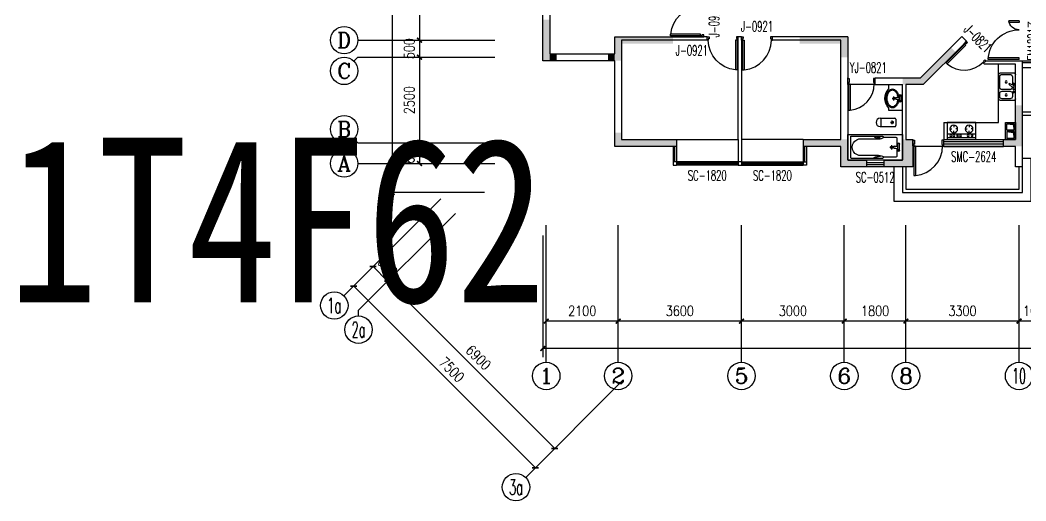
# Model space of a CAD drawing. Header units: millimetres. Extents: x 1419 to 57277, y 397 to 33224.
# Drawn here: x 1419 to 30777, y 579 to 14607 of the extents above; entities that cross this region are included whole.
import ezdxf
from ezdxf.enums import TextEntityAlignment as Align

# ---------------------------------------------------------------- set-up
doc = ezdxf.new("R2010")
doc.units = ezdxf.units.MM
for name, color, linetype in [('AXIS', 3, 'Continuous'), ('AXIS_TEXT', 7, 'Continuous'), ('COLM', 1, 'Continuous'), ('GROUND', 2, 'Continuous'), ('PUB_TEXT', 7, 'Continuous'), ('PUB_WINDW', 7, 'Continuous'), ('STAIR', 2, 'Continuous'), ('WA-GJ', 254, 'Continuous'), ('WALL', 255, 'Continuous'), ('WC', 4, 'Continuous'), ('WINDOW', 2, 'Continuous')]:
    doc.layers.add(name, color=color, linetype=linetype)
doc.styles.add('-宋体', font='SimSun.ttf', dxfattribs={"width": 0.8})
doc.styles.add('_TXT', font='SIMPLEX.shx', dxfattribs={"width": 0.6})
doc.styles.add('COMPLEX', font='COMPLEX')
doc.styles.add('DIM_FONT', font='SIMPLEX', dxfattribs={"width": 0.8})
doc.styles.add('HZ_TXT', font='TXT.shx', dxfattribs={"width": 0.6, "bigfont": 'hztxt.shx'})
doc.styles.add('ROMANS', font='romans.shx', dxfattribs={"width": 0.7})
doc.styles.add('SIMPLEX', font='SIMPLEX.SHX')
doc.dimstyles.new('AXIS', dxfattribs={"dimtxt": 300, "dimasz": 1, "dimexe": 250, "dimexo": 300, "dimgap": 0.09, "dimtad": 1, "dimdec": 0, "dimzin": 0, "dimdsep": 46, "dimtxsty": 'DIM_FONT', "dimblk": '_DIMX', "dimcen": 0.09, "dimse1": 1, "dimse2": 1, "dimclrt": 7, "dimadec": 0, "dimazin": 0, "dimtfac": 1, "dimtdec": 0, "dimtix": 1, "dimtmove": 2, "dimatfit": 3, "dimldrblk": '_DIMX', "dimfxl": 1, "dimtolj": 1, "dimtzin": 0, "dimarcsym": 0})
doc.dimstyles.new('DIMN', dxfattribs={"dimtxt": 300, "dimasz": 1, "dimexe": 250, "dimexo": 300, "dimgap": 0.09, "dimtad": 1, "dimdec": 0, "dimzin": 0, "dimdsep": 46, "dimtxsty": 'DIM_FONT', "dimblk": '_DIMX', "dimcen": 0.09, "dimclrt": 7, "dimadec": 0, "dimazin": 0, "dimtfac": 1, "dimtdec": 0, "dimtix": 1, "dimtmove": 2, "dimatfit": 3, "dimldrblk": '_DIMX', "dimfxl": 1, "dimtolj": 1, "dimtzin": 0, "dimarcsym": 0})

# ---------------------------------------------------------------- blocks, each defined once
blk = doc.blocks.new('_DIMX')
at = {"const_width": 50}
blk.add_lwpolyline([(-70, -70), (70, 70)], dxfattribs=at)
blk = doc.blocks.new('*D73')
at = {"color": 0, "linetype": 'ByBlock', "transparency": 16777216}
for p, q in [((165600, -6400), (165600, -9950)), ((198500, -6400), (198500, -9950)), ((198499, -9700), (165601, -9700))]:
    blk.add_line(p, q, dxfattribs=at)
at = {"layer": 'DEFPOINTS', "color": 0, "linetype": 'ByBlock', "transparency": 16777216}
for p in [(165600, -6100), (198500, -6100), (165600, -9700)]:
    blk.add_point(p, dxfattribs=at)
at = {"color": 0, "linetype": 'ByBlock', "transparency": 16777216, "rotation": 180}
blk.add_blockref('_DIMX', (165600, -9700), dxfattribs=at)
at = {"color": 0, "linetype": 'ByBlock', "transparency": 16777216}
blk.add_blockref('_DIMX', (198500, -9700), dxfattribs=at)
at = {"color": 7, "linetype": 'ByBlock', "transparency": 16777216, "insert": (182050, -9400), "char_height": 300, "attachment_point": 5, "style": 'DIM_FONT'}
blk.add_mtext('\\A1;32900', dxfattribs=at)
blk = doc.blocks.new('*D72')
at = {"color": 0, "linetype": 'ByBlock', "transparency": 16777216}
blk.add_line((162000, -1201), (162000, -3699), dxfattribs=at)
at = {"layer": 'DEFPOINTS', "color": 0, "linetype": 'ByBlock', "transparency": 16777216}
for p in [(164200, -1200), (162000, -3700), (164200, -3700)]:
    blk.add_point(p, dxfattribs=at)
at = {"color": 0, "linetype": 'ByBlock', "transparency": 16777216}
for p, rotation in [((162000, -1200), 90), ((162000, -3700), 270)]:
    blk.add_blockref('_DIMX', p, dxfattribs=dict(at, rotation=rotation))
at = {"color": 7, "linetype": 'ByBlock', "transparency": 16777216, "insert": (161700, -2450), "char_height": 300, "attachment_point": 5, "rotation": 90, "style": 'DIM_FONT'}
blk.add_mtext('\\A1;2500', dxfattribs=at)
blk = doc.blocks.new('*D71')
at = {"color": 0, "linetype": 'ByBlock', "transparency": 16777216}
for p, q in [((163900, 13000), (160950, 13000)), ((161200, 12999), (161200, -5149)), ((163900, -5150), (160950, -5150))]:
    blk.add_line(p, q, dxfattribs=at)
at = {"layer": 'DEFPOINTS', "color": 0, "linetype": 'ByBlock', "transparency": 16777216}
for p in [(164200, 13000), (161200, -5150), (164200, -5150)]:
    blk.add_point(p, dxfattribs=at)
at = {"color": 0, "linetype": 'ByBlock', "transparency": 16777216}
for p, rotation in [((161200, 13000), 90), ((161200, -5150), 270)]:
    blk.add_blockref('_DIMX', p, dxfattribs=dict(at, rotation=rotation))
at = {"color": 7, "linetype": 'ByBlock', "transparency": 16777216, "insert": (160900, 3925), "char_height": 300, "attachment_point": 5, "rotation": 90, "style": 'DIM_FONT'}
blk.add_mtext('\\A1;18150', dxfattribs=at)
blk = doc.blocks.new('_E8CLH')
at = {"color": 0, "linetype": 'ByBlock'}
for p, q in [((0, 500), (840, 500)), ((0, 0), (0, 500)), ((84, 308), (140, 308)), ((196, 420), (196, 364)), ((308, 308), (252, 308)), ((532, 308), (588, 308)), ((644, 420), (644, 364)), ((756, 308), (700, 308)), ((840, 500), (840, 0)), ((840, 168), (0, 168)), ((840, 56), (0, 56)), ((840, 0), (0, 0)), ((196, 196), (196, 252)), ((644, 196), (644, 252))]:
    blk.add_line(p, q, dxfattribs=at)
for centre, radius in [((196, 308), 112), ((644, 308), 112), ((112, 112), 28), ((224, 112), 28), ((448, 112), 28), ((532, 112), 28), ((644, 112), 28), ((728, 112), 28)]:
    blk.add_circle(centre, radius, dxfattribs=at)
at = {"style": 'ROMANS', "width": 0.6, "flags": 9}
for tag in ['YSIZE', 'XSIZE']:
    blk.add_attdef(tag, (0, 0), '', height=400, rotation=0.5, dxfattribs=at)
blk = doc.blocks.new('_A7NGU')
for p, q in [((-0.467, -0.094), (-0.467, -1.06)), ((-0.467, -0.094), (-0.417, -0.094)), ((-0.417, -0.094), (-0.417, -1.06)), ((-0.467, -1.06), (-0.417, -1.06))]:
    blk.add_line(p, q)
for points in [[(-0.467, -0.044), (-0.467, -0.094), (-0.5, -0.094), (-0.5, 0.094), (-0.444, 0.094), (-0.444, -0.044)], [(0.467, -0.094), (0.5, -0.094), (0.5, 0.094), (0.444, 0.094), (0.444, -0.05), (0.467, -0.05)]]:
    blk.add_lwpolyline(points, close=True)
at = {"color": 15}
blk.add_arc((-0.5, -0.094), 0.967, 274.9454, 0, dxfattribs=at)
blk = doc.blocks.new('*D70')
at = {"color": 0, "linetype": 'ByBlock', "transparency": 16777216}
blk.add_line((171399, -8900), (167801, -8900), dxfattribs=at)
at = {"layer": 'DEFPOINTS', "color": 0, "linetype": 'ByBlock', "transparency": 16777216}
for p in [(167800, -6100), (171400, -6100), (167800, -8900)]:
    blk.add_point(p, dxfattribs=at)
at = {"color": 0, "linetype": 'ByBlock', "transparency": 16777216, "rotation": 180}
blk.add_blockref('_DIMX', (167800, -8900), dxfattribs=at)
at = {"color": 0, "linetype": 'ByBlock', "transparency": 16777216}
blk.add_blockref('_DIMX', (171400, -8900), dxfattribs=at)
at = {"color": 7, "linetype": 'ByBlock', "transparency": 16777216, "insert": (169600, -8600), "char_height": 300, "attachment_point": 5, "style": 'DIM_FONT'}
blk.add_mtext('\\A1;3600', dxfattribs=at)
blk = doc.blocks.new('_WBLK')
for p, q in [((-0.5, 0.5), (0.5, 0.5)), ((0.5, 0.167), (-0.5, 0.167)), ((0.5, -0.167), (-0.5, -0.167)), ((-0.5, -0.5), (0.5, -0.5))]:
    blk.add_line(p, q)
at = {"style": 'SIMPLEX', "flags": 9}
blk.add_attdef('A', text='', height=1, dxfattribs=at).set_placement((0, 1.5), align=Align.MIDDLE)
blk = doc.blocks.new('*D69')
at = {"color": 0, "linetype": 'ByBlock', "transparency": 16777216}
for p, q in [((162000, -3699), (162000, -3698)), ((162000, -3700), (162000, -4300)), ((162000, -4301), (162000, -4302))]:
    blk.add_line(p, q, dxfattribs=at)
at = {"layer": 'DEFPOINTS', "color": 0, "linetype": 'ByBlock', "transparency": 16777216}
for p in [(164200, -3700), (162000, -4300), (164200, -4300)]:
    blk.add_point(p, dxfattribs=at)
at = {"color": 0, "linetype": 'ByBlock', "transparency": 16777216}
for p, rotation in [((162000, -3700), 270), ((162000, -4300), 90)]:
    blk.add_blockref('_DIMX', p, dxfattribs=dict(at, rotation=rotation))
at = {"color": 7, "linetype": 'ByBlock', "transparency": 16777216, "insert": (161700, -4000), "char_height": 300, "attachment_point": 5, "rotation": 90, "style": 'DIM_FONT'}
blk.add_mtext('\\A1;600', dxfattribs=at)
blk = doc.blocks.new('*D68')
at = {"color": 0, "linetype": 'ByBlock', "transparency": 16777216}
blk.add_line((167799, -8900), (165701, -8900), dxfattribs=at)
at = {"layer": 'DEFPOINTS', "color": 0, "linetype": 'ByBlock', "transparency": 16777216}
for p in [(165700, -6100), (167800, -6100), (165700, -8900)]:
    blk.add_point(p, dxfattribs=at)
at = {"color": 0, "linetype": 'ByBlock', "transparency": 16777216, "rotation": 180}
blk.add_blockref('_DIMX', (165700, -8900), dxfattribs=at)
at = {"color": 0, "linetype": 'ByBlock', "transparency": 16777216}
blk.add_blockref('_DIMX', (167800, -8900), dxfattribs=at)
at = {"color": 7, "linetype": 'ByBlock', "transparency": 16777216, "insert": (166750, -8600), "char_height": 300, "attachment_point": 5, "style": 'DIM_FONT'}
blk.add_mtext('\\A1;2100', dxfattribs=at)
blk = doc.blocks.new('_AXISO')
blk.add_circle((0, 0), 0.5)
at = {"layer": 'AXIS_TEXT', "style": 'COMPLEX', "width": 1.041667}
blk.add_attdef('A', text='', height=0.56, dxfattribs=at).set_placement((-0.25, -0.28), (0.25, -0.28), align=Align.FIT)
blk = doc.blocks.new('*D67')
at = {"color": 0, "linetype": 'ByBlock', "transparency": 16777216}
blk.add_line((179499, -8900), (176201, -8900), dxfattribs=at)
at = {"layer": 'DEFPOINTS', "color": 0, "linetype": 'ByBlock', "transparency": 16777216}
for p in [(176200, -6100), (179500, -6100), (176200, -8900)]:
    blk.add_point(p, dxfattribs=at)
at = {"color": 0, "linetype": 'ByBlock', "transparency": 16777216, "rotation": 180}
blk.add_blockref('_DIMX', (176200, -8900), dxfattribs=at)
at = {"color": 0, "linetype": 'ByBlock', "transparency": 16777216}
blk.add_blockref('_DIMX', (179500, -8900), dxfattribs=at)
at = {"color": 7, "linetype": 'ByBlock', "transparency": 16777216, "insert": (177850, -8600), "char_height": 300, "attachment_point": 5, "style": 'DIM_FONT'}
blk.add_mtext('\\A1;3300', dxfattribs=at)
blk = doc.blocks.new('*D66')
at = {"color": 0, "linetype": 'ByBlock', "transparency": 16777216}
blk.add_line((176199, -8900), (174401, -8900), dxfattribs=at)
at = {"layer": 'DEFPOINTS', "color": 0, "linetype": 'ByBlock', "transparency": 16777216}
for p in [(174400, -6100), (176200, -6100), (174400, -8900)]:
    blk.add_point(p, dxfattribs=at)
at = {"color": 0, "linetype": 'ByBlock', "transparency": 16777216, "rotation": 180}
blk.add_blockref('_DIMX', (174400, -8900), dxfattribs=at)
at = {"color": 0, "linetype": 'ByBlock', "transparency": 16777216}
blk.add_blockref('_DIMX', (176200, -8900), dxfattribs=at)
at = {"color": 7, "linetype": 'ByBlock', "transparency": 16777216, "insert": (175300, -8600), "char_height": 300, "attachment_point": 5, "style": 'DIM_FONT'}
blk.add_mtext('\\A1;1800', dxfattribs=at)
blk = doc.blocks.new('*D65')
at = {"color": 0, "linetype": 'ByBlock', "transparency": 16777216}
blk.add_line((174399, -8900), (171401, -8900), dxfattribs=at)
at = {"layer": 'DEFPOINTS', "color": 0, "linetype": 'ByBlock', "transparency": 16777216}
for p in [(171400, -6100), (174400, -6100), (171400, -8900)]:
    blk.add_point(p, dxfattribs=at)
at = {"color": 0, "linetype": 'ByBlock', "transparency": 16777216, "rotation": 180}
blk.add_blockref('_DIMX', (171400, -8900), dxfattribs=at)
at = {"color": 0, "linetype": 'ByBlock', "transparency": 16777216}
blk.add_blockref('_DIMX', (174400, -8900), dxfattribs=at)
at = {"color": 7, "linetype": 'ByBlock', "transparency": 16777216, "insert": (172900, -8600), "char_height": 300, "attachment_point": 5, "style": 'DIM_FONT'}
blk.add_mtext('\\A1;3000', dxfattribs=at)
blk = doc.blocks.new('_E24RWQ')
for p, q in [((308, 316), (433, 316)), ((373, 374), (373, 262)), ((441, 144), (309, 144)), ((441, 97), (309, 97)), ((348, 247), (336, 144)), ((353, 246), (341, 144)), ((397, 246), (409, 144)), ((402, 247), (414, 144))]:
    blk.add_line(p, q)
for points in [[(0, 20), (0, 1580, -0.414214), (20, 1600), (730, 1600, -0.414214), (750, 1580), (750, 20, -0.414214), (730, 0), (20, 0, -0.414214)], [(62, 832), (72, 832, -0.162374), (112, 654), (100, 654, 0.062737)], [(688, 832), (678, 832, 0.162374), (638, 654), (650, 654, -0.062737)]]:
    blk.add_lwpolyline(points, format="xyb", close=True)
for points in [[(80, 540, -0.082476), (50, 589), (50, 1492, -0.414214), (70, 1512), (680, 1512, -0.414214), (700, 1492), (700, 589, -0.082476), (670, 540)], [(130, 700), (130, 1207, -1.063902), (620, 1207), (620, 700, 0.151369), (670, 540), (670, 208, -0.414214), (630, 168), (411, 168, -0.434788)], [(339, 168), (120, 168, -0.414214), (80, 208), (80, 540, 0.151369), (130, 700)]]:
    blk.add_lwpolyline(points, format="xyb")
for centre, radius in [((373, 316), 33), ((285, 120), 33.5), ((285, 120), 26.1), ((465, 120), 33.5), ((465, 120), 26.1)]:
    blk.add_circle(centre, radius)
for radius in [27.5, 22]:
    blk.add_arc((375, 246), radius, 0, 180)
at = {"style": 'DIM_FONT', "width": 0.8, "flags": 9}
for tag in ['XSIZE', 'YSIZE']:
    blk.add_attdef(tag, (0, 0), '', height=0.5, dxfattribs=at)
blk = doc.blocks.new('*D63')
at = {"color": 0, "linetype": 'ByBlock', "transparency": 16777216}
blk.add_line((180549, -8900), (179501, -8900), dxfattribs=at)
at = {"layer": 'DEFPOINTS', "color": 0, "linetype": 'ByBlock', "transparency": 16777216}
for p in [(179500, -6100), (180550, -6100), (179500, -8900)]:
    blk.add_point(p, dxfattribs=at)
at = {"color": 0, "linetype": 'ByBlock', "transparency": 16777216, "rotation": 180}
blk.add_blockref('_DIMX', (179500, -8900), dxfattribs=at)
at = {"color": 0, "linetype": 'ByBlock', "transparency": 16777216}
blk.add_blockref('_DIMX', (180550, -8900), dxfattribs=at)
at = {"color": 7, "linetype": 'ByBlock', "transparency": 16777216, "insert": (180025, -8600), "char_height": 300, "attachment_point": 5, "style": 'DIM_FONT'}
blk.add_mtext('\\A1;1050', dxfattribs=at)
blk = doc.blocks.new('_A8JZH')
for p, q in [((-0.467, -0.056), (-0.467, -1.021)), ((-0.467, -0.056), (-0.417, -0.056)), ((-0.417, -0.056), (-0.417, -1.021)), ((-0.467, -1.021), (-0.417, -1.021))]:
    blk.add_line(p, q)
for points in [[(-0.5, -0.056), (-0.5, 0.056), (-0.444, 0.056), (-0.444, -0.006), (-0.467, -0.006), (-0.467, -0.056)], [(0.5, -0.056), (0.5, 0.056), (0.444, 0.056), (0.444, -0.011), (0.467, -0.011), (0.467, -0.056)]]:
    blk.add_lwpolyline(points, close=True)
at = {"color": 15}
blk.add_arc((-0.5, -0.056), 0.967, 274.9454, 0, dxfattribs=at)
blk = doc.blocks.new('*D56')
at = {"color": 0, "linetype": 'ByBlock', "transparency": 16777216}
for p, q in [((162000, -699), (162000, -698)), ((162000, -700), (162000, -1200)), ((162000, -1201), (162000, -1202))]:
    blk.add_line(p, q, dxfattribs=at)
at = {"layer": 'DEFPOINTS', "color": 0, "linetype": 'ByBlock', "transparency": 16777216}
for p in [(164200, -700), (162000, -1200), (164200, -1200)]:
    blk.add_point(p, dxfattribs=at)
at = {"color": 0, "linetype": 'ByBlock', "transparency": 16777216}
for p, rotation in [((162000, -700), 270), ((162000, -1200), 90)]:
    blk.add_blockref('_DIMX', p, dxfattribs=dict(at, rotation=rotation))
at = {"color": 7, "linetype": 'ByBlock', "transparency": 16777216, "insert": (161700, -950), "char_height": 300, "attachment_point": 5, "rotation": 90, "style": 'DIM_FONT'}
blk.add_mtext('\\A1;500', dxfattribs=at)
blk = doc.blocks.new('*D55')
at = {"color": 0, "linetype": 'ByBlock', "transparency": 16777216}
blk.add_line((162000, 3199), (162000, -699), dxfattribs=at)
at = {"layer": 'DEFPOINTS', "color": 0, "linetype": 'ByBlock', "transparency": 16777216}
for p in [(164200, 3200), (162000, -700), (164200, -700)]:
    blk.add_point(p, dxfattribs=at)
at = {"color": 0, "linetype": 'ByBlock', "transparency": 16777216}
for p, rotation in [((162000, 3200), 90), ((162000, -700), 270)]:
    blk.add_blockref('_DIMX', p, dxfattribs=dict(at, rotation=rotation))
at = {"color": 7, "linetype": 'ByBlock', "transparency": 16777216, "insert": (161700, 1250), "char_height": 300, "attachment_point": 5, "rotation": 90, "style": 'DIM_FONT'}
blk.add_mtext('\\A1;3900', dxfattribs=at)
blk = doc.blocks.new('_E3NSN')
at = {"color": 0, "linetype": 'ByBlock'}
for p, q in [((-428, 0), (428, 0)), ((-470, -558), (-470, -42)), ((-428, -196), (-428, -474)), ((-244, -112), (-344, -112)), ((-160, -474), (-160, -196)), ((-104, -196), (-104, -474)), ((79.875636, -236.492256), (-16.386348, -119.56056)), ((10.769144, -66.235428), (-8.769144, -77.515872)), ((50.98952, -80.661084), (104.124364, -222.492256)), ((344, -112), (62.730144, -112)), ((104.124364, -222.492256), (79.875636, -236.492256)), ((428, -474), (428, -196)), ((470, -42), (470, -558)), ((428, -600), (-428, -600)), ((-344, -558), (-244, -558)), ((-20, -558), (344, -558))]:
    blk.add_line(p, q, dxfattribs=at)
for centre, radius in [((-294, -335), 35), ((-188, -70), 28), ((-76, -70), 28), ((92, -70), 28), ((162, -335), 35)]:
    blk.add_circle(centre, radius, dxfattribs=at)
for centre, radius, start, end in [((-428, -42), 42, 90, 180), ((428, -42), 42, 0, 90), ((-344, -196), 84, 90, 180), ((-244, -196), 84, 0, 90), ((-20, -196), 84, 90, 180), ((5.230856, -101.764572), 28, 120, 219.462322), ((24.769144, -90.484128), 28, 20.537678, 120), ((344, -196), 84, 0, 90), ((-428, -558), 42, 180, 270), ((-344, -474), 84, 180, 270), ((-244, -474), 84, 270, 0), ((-20, -474), 84, 180, 270), ((344, -474), 84, 270, 0), ((428, -558), 42, 270, 0)]:
    blk.add_arc(centre, radius, start, end, dxfattribs=at)
at = {"style": 'ROMANS', "width": 0.6, "flags": 9}
for tag in ['YSIZE', 'XSIZE']:
    blk.add_attdef(tag, (0, 0), '', height=400, rotation=0.5, dxfattribs=at)
blk = doc.blocks.new('_E9UKO')
for p, q in [((-60, 197), (60, 197)), ((-60, 155), (60, 155)), ((59, 0), (-54, 0)), ((-25, 62), (-35, 155)), ((-20, 63), (-30, 155)), ((0, -52), (0, 49)), ((20, 63), (30, 155)), ((25, 62), (35, 155))]:
    blk.add_line(p, q)
for points in [[(-34, 147, 0.047489), (-104, 134, 0.082314), (-186, 94, 0.106842), (-247, 28, 0.13438), (-267, -45, 0.13438), (-247, -117, 0.106842), (-186, -183, 0.082314), (-104, -223, 0.07067), (0, -238, 0.07067), (104, -223, 0.082314), (186, -183, 0.106842), (247, -117, 0.13438), (267, -45, 0.13438)], [(-31, 117, 0.047962), (-95, 105, 0.082314), (-169, 70, 0.106842), (-222, 13, 0.13438), (-237, -45, 0.13438), (-222, -102, 0.106842), (-169, -159, 0.082314), (-95, -194, 0.07067), (0, -208, 0.07067), (95, -194, 0.082314), (169, -159, 0.106842), (222, -102, 0.13438), (237, -45, 0.13438)], [(237, -45, 0.13438), (222, 13, 0.106842), (169, 70, 0.082314), (95, 105, 0.047923), (31, 117, 0.048274)], [(267, -45, 0.13438), (247, 28, 0.106842), (186, 94, 0.082314), (104, 134, 0.047453), (34, 147, 0.048274)]]:
    blk.add_lwpolyline(points, format="xyb")
for centre, radius in [((-81, 176), 30.2), ((-81, 176), 23.5), ((0, 0), 29.7), ((81, 176), 30.2), ((81, 176), 23.5)]:
    blk.add_circle(centre, radius)
for radius in [24.8, 19.8]:
    blk.add_arc((0, 63), radius, 180, 0)
at = {"style": 'DIM_FONT', "width": 0.8, "flags": 9}
for tag in ['XSIZE', 'YSIZE']:
    blk.add_attdef(tag, (0, 0), '', height=0.5, dxfattribs=at)
blk = doc.blocks.new('P3050')
at = {"layer": 'WA-GJ'}
for points in [[(0, 0), (0, 300), (500, 300), (500, 0)], [(40, 40), (40, 260), (230, 260), (230, 40)], [(460, 40), (460, 260), (270, 260), (270, 40)]]:
    blk.add_lwpolyline(points, close=True, dxfattribs=at)
at = {"layer": 'WA-GJ', "color": 3}
for points in [[(40, 40), (66, 231), (230, 260)], [(270, 40), (296, 231), (460, 260)]]:
    blk.add_lwpolyline(points, dxfattribs=at)
blk = doc.blocks.new('M_B7')
for p, q in [((-0.5, 0.5), (0.5, 0.5)), ((-0.5, 0.241), (0.5, 0.241)), ((-0.5, -0.5), (0.5, -0.5))]:
    blk.add_line(p, q)
blk = doc.blocks.new('_AXISO2')
blk.add_line((0.354, 0.146), (0.5, 0))
blk.add_circle((0, 0.5), 0.5)
at = {"layer": 'AXIS_TEXT', "style": 'COMPLEX', "width": 1.041667}
blk.add_attdef('A', text='', height=0.56, dxfattribs=at).set_placement((-0.25, 0.22), (0.25, 0.22), align=Align.FIT)
blk = doc.blocks.new('_AXISO1')
blk.add_line((0.354, -0.146), (0.5, 0))
blk.add_circle((0, -0.5), 0.5)
at = {"layer": 'AXIS_TEXT', "style": 'COMPLEX', "width": 1.041667}
blk.add_attdef('A', text='', height=0.56, dxfattribs=at).set_placement((-0.25, -0.78), (0.25, -0.78), align=Align.FIT)
blk = doc.blocks.new('_A0XKE')
for p, q in [((0.467, 1.06), (0.417, 1.06)), ((0.417, 0.094), (0.417, 1.06)), ((0.467, 0.094), (0.467, 1.06)), ((0.467, 0.094), (0.417, 0.094))]:
    blk.add_line(p, q)
for points in [[(-0.467, 0.094), (-0.5, 0.094), (-0.5, -0.094), (-0.444, -0.094), (-0.444, 0.05), (-0.467, 0.05)], [(0.467, 0.044), (0.467, 0.094), (0.5, 0.094), (0.5, -0.094), (0.444, -0.094), (0.444, 0.044)]]:
    blk.add_lwpolyline(points, close=True)
at = {"color": 15}
blk.add_arc((0.5, 0.094), 0.967, 94.9454, 180, dxfattribs=at)
blk = doc.blocks.new('_A2XKB')
for p, q in [((-0.472, 0), (-0.472, -0.749)), ((-0.472, 0), (-0.43, 0)), ((-0.43, 0), (-0.43, -0.749)), ((0.43, 0), (0.43, -0.248)), ((0.472, 0), (0.43, 0)), ((0.472, 0), (0.472, -0.248)), ((0.472, -0.248), (0.43, -0.248)), ((-0.472, -0.749), (-0.43, -0.749))]:
    blk.add_line(p, q)
at = {"color": 15}
for centre, radius, start, end in [((-0.5, 0), 0.75, 272.1644, 0), ((0.5, 0), 0.25, 180, 263.4944)]:
    blk.add_arc(centre, radius, start, end, dxfattribs=at)
blk = doc.blocks.new('*D78')
at = {"color": 0, "linetype": 'ByBlock', "transparency": 16777216}
blk.add_line((165947, -12613), (161069, -7735), dxfattribs=at)
at = {"layer": 'DEFPOINTS', "color": 0, "linetype": 'ByBlock', "transparency": 16777216}
for p in [(163048, -5755), (161068, -7735), (167927, -10634)]:
    blk.add_point(p, dxfattribs=at)
at = {"color": 0, "linetype": 'ByBlock', "transparency": 16777216}
for p, rotation in [((161068, -7735), 135.0000000000004), ((165947, -12614), 315.0000000000003)]:
    blk.add_blockref('_DIMX', p, dxfattribs=dict(at, rotation=rotation))
at = {"color": 7, "linetype": 'ByBlock', "transparency": 16777216, "insert": (163720, -9962), "char_height": 300, "attachment_point": 5, "rotation": 315, "style": 'DIM_FONT'}
blk.add_mtext('\\A1;6900', dxfattribs=at)
blk = doc.blocks.new('*D79')
at = {"color": 0, "linetype": 'ByBlock', "transparency": 16777216}
for p, q in [((160643, -7310), (160643, -7309)), ((161068, -7735), (160644, -7310)), ((161069, -7735), (161070, -7736))]:
    blk.add_line(p, q, dxfattribs=at)
at = {"layer": 'DEFPOINTS', "color": 0, "linetype": 'ByBlock', "transparency": 16777216}
for p in [(162624, -5331), (163048, -5755), (160644, -7310)]:
    blk.add_point(p, dxfattribs=at)
at = {"color": 0, "linetype": 'ByBlock', "transparency": 16777216}
for p, rotation in [((160644, -7310), 315.0000000000003), ((161068, -7735), 135.0000000000004)]:
    blk.add_blockref('_DIMX', p, dxfattribs=dict(at, rotation=rotation))
at = {"color": 7, "linetype": 'ByBlock', "transparency": 16777216, "insert": (161068, -7310), "char_height": 300, "attachment_point": 5, "rotation": 315, "style": 'DIM_FONT'}
blk.add_mtext('\\A1;600', dxfattribs=at)
blk = doc.blocks.new('*D80')
at = {"color": 0, "linetype": 'ByBlock', "transparency": 16777216}
blk.add_line((165381, -13179), (160079, -7877), dxfattribs=at)
at = {"layer": 'DEFPOINTS', "color": 0, "linetype": 'ByBlock', "transparency": 16777216}
for p in [(162624, -5331), (160078, -7876), (167927, -10634)]:
    blk.add_point(p, dxfattribs=at)
at = {"color": 0, "linetype": 'ByBlock', "transparency": 16777216}
for p, rotation in [((160078, -7876), 135.0000000000007), ((165382, -13179), 315.0000000000007)]:
    blk.add_blockref('_DIMX', p, dxfattribs=dict(at, rotation=rotation))
at = {"color": 7, "linetype": 'ByBlock', "transparency": 16777216, "insert": (162942, -10316), "char_height": 300, "attachment_point": 5, "rotation": 315, "style": 'DIM_FONT'}
blk.add_mtext('\\A1;7500', dxfattribs=at)
blk = doc.blocks.new('_E3KWO')
for p, q in [((-95, 0), (95, 0)), ((-125, -450), (-125, -30)), ((50, -100), (-50, -100)), ((0, -150), (0, -50)), ((125, -450), (125, -30)), ((-125, -430), (125, -430))]:
    blk.add_line(p, q)
blk.add_circle((0, -100), 30)
for centre, radius, start, end in [((-95, -30), 30, 90, 180), ((95, -30), 30, 0, 90), ((0, -450), 125, 180, 0)]:
    blk.add_arc(centre, radius, start, end)
blk = doc.blocks.new('1T4F62')
at = {"layer": 'AXIS'}
for p, q in [((-5500, -14400), (-1500, -14400)), ((-5500, -14900), (-1500, -14900)), ((-5500, -17400), (-1500, -17400)), ((-5500, -18000), (-1500, -18000)), ((-5904.4, -21859), (-3075.9, -19030.5)), ((-5480.1, -22283.2), (-2651.7, -19454.8)), ((0, -23800), (0, -19800)), ((2100, -23800), (2100, -19800)), ((5700, -23800), (5700, -19800)), ((8700, -23800), (8700, -19800)), ((10500, -23800), (10500, -19800)), ((13800, -23800), (13800, -19800)), ((-601.1, -27162.3), (2227.4, -24333.8))]:
    blk.add_line(p, q, dxfattribs=at)
at = {"layer": 'COLM'}
for points in [[(100, -13800), (-100, -13800), (100, -15000), (-100, -15000)], [(2000, -15000), (2200, -15000), (2000, -14300), (2200, -14300)], [(3700, -14300), (2200, -14300), (3700, -14500), (2200, -14500)], [(8600, -14300), (8600, -14500), (7400, -14300), (7400, -14500)], [(8800, -14900), (8600, -14900), (8800, -14300), (8600, -14300)], [(10919.8, -15500), (11808.7, -14611.1), (11002.6, -15700), (11950.1, -14752.5)], [(100, -14800), (100, -15000), (300, -14800), (300, -15000)], [(1800, -14800), (1800, -15000), (2000, -14800), (2000, -15000)], [(10400, -15700), (10400, -15500), (11002.6, -15700), (10919.8, -15500)], [(13700, -16300), (13900, -16300), (13700, -17500), (13900, -17500)], [(2000, -17100), (2200, -17100), (2000, -17500), (2200, -17500)], [(2200, -17500), (2200, -17300), (3800, -17500), (3800, -17300)], [(8600, -17500), (8600, -17300), (7500, -17500), (7500, -17300)], [(8600, -17500), (8600, -17300), (7520, -17500), (7520, -17300)], [(8800, -18100), (8600, -18100), (8800, -17300), (8600, -17300)], [(8800, -18100), (8600, -18100), (8800, -17300), (8600, -17300)], [(10700, -17300), (10400, -17300), (10700, -18100), (10400, -18100)], [(10700, -17300), (10400, -17300), (10700, -18100), (10400, -18100)], [(13350, -17500), (13350, -17300), (13900, -17500), (13900, -17300)], [(9350, -18100), (9350, -17900), (8800, -18100), (8800, -17900)], [(9350, -18100), (9350, -17900), (8800, -18100), (8800, -17900)], [(9850, -18100), (9850, -17900), (10400, -18100), (10400, -17900)], [(9850, -18100), (9850, -17900), (10400, -18100), (10400, -17900)]]:
    blk.add_solid(points, dxfattribs=at)
at = {"layer": 'GROUND'}
blk.add_line((9600, -15700), (8800, -15700), dxfattribs=at)
at = {"layer": 'STAIR'}
blk.add_lwpolyline([(10500, -18100), (10500, -18750), (13800, -18750), (13800, -18100), (13700, -18100), (13700, -17500), (10700, -17500), (10700, -18100)], close=True, dxfattribs=at)
for points in [[(10150, -18100), (10150, -19100), (14150, -19100), (14150, -17850), (13900, -17850)], [(10400, -18100), (10400, -18850), (13900, -18850), (13900, -18100)]]:
    blk.add_lwpolyline(points, dxfattribs=at)
at = {"layer": 'WALL'}
for p, q in [((-100, -15000), (-100, -10400)), ((100, -10600), (100, -14800)), ((2000, -14300), (4500, -14300)), ((2000, -14800), (2000, -14300)), ((4600, -14300), (4500, -14300)), ((4700, -14300), (4600, -14300)), ((4700, -14400), (4700, -14300)), ((5600, -14400), (5600, -14300)), ((5700, -14300), (5600, -14300)), ((5700, -14400), (5700, -14300)), ((6600, -14400), (6600, -14300)), ((8800, -14300), (6600, -14300)), ((8800, -14300), (8800, -15500)), ((10919.8, -15500), (12126.9, -14292.9)), ((12268.3, -14434.3), (12126.9, -14292.9)), ((2200, -14400), (2200, -17300)), ((4700, -14400), (2200, -14400)), ((5600, -17300), (5600, -14400)), ((5700, -14400), (5700, -17300)), ((8600, -14400), (6600, -14400)), ((8600, -17300), (8600, -14400)), ((12197.6, -14505), (11002.6, -15700)), ((12197.6, -14505), (12268.3, -14434.3)), ((100, -14800), (2000, -14800)), ((2000, -15000), (-100, -15000)), ((2000, -17500), (2000, -15000)), ((12763.3, -15070.7), (12834, -15000)), ((12792.5, -15100), (12763.3, -15070.7)), ((13700, -15100), (12792.5, -15100)), ((12834, -15000), (13700, -15000)), ((13700, -15000), (13900, -15000)), ((13700, -17300), (13700, -15100)), ((13900, -15200), (13900, -15000)), ((13900, -18100), (13900, -15200)), ((13900, -15200), (13900, -15200)), ((8800, -15700), (8800, -15500)), ((9600, -15700), (9600, -15500)), ((9600, -15500), (10919.8, -15500)), ((8800, -15700), (8800, -17900)), ((9600, -15700), (10400, -15700)), ((10400, -17900), (10400, -15700)), ((10500, -15700), (10500, -17300)), ((11002.6, -15700), (10500, -15700)), ((2200, -17300), (3800, -17300)), ((3800, -17300), (3800, -17500)), ((5600, -17300), (5600, -17950)), ((5700, -17300), (5700, -17950)), ((7500, -17300), (8600, -17300)), ((7500, -17300), (7500, -17500)), ((10500, -17300), (10700, -17300)), ((10700, -17300), (10700, -17500)), ((13350, -17300), (13700, -17300)), ((13350, -17500), (13350, -17300)), ((3800, -17500), (2000, -17500)), ((8600, -17500), (7500, -17500)), ((8600, -18100), (8600, -17500)), ((10700, -17500), (10700, -18100)), ((13700, -17500), (13350, -17500)), ((13700, -18100), (13700, -17500)), ((8800, -17900), (9350, -17900)), ((9350, -17900), (9350, -18100)), ((9850, -17900), (10400, -17900)), ((9850, -17900), (9850, -18100)), ((5700, -17950), (5600, -17950)), ((9350, -18100), (8600, -18100)), ((10700, -18100), (9850, -18100)), ((13900, -18100), (13700, -18100))]:
    blk.add_line(p, q, dxfattribs=at)
at = {"layer": 'WC'}
for p, q in [((13200, -16800), (13200, -15100)), ((11600, -16800), (11600, -17300)), ((11600, -16800), (13200, -16800))]:
    blk.add_line(p, q, dxfattribs=at)
blk.add_lwpolyline([(10400, -16450), (10000, -16450), (10000, -16381.1, -0.4105815), (10000, -15818.9), (10000, -15700, -1.2127565)], format="xyb", dxfattribs=at)
at = {"layer": 'WINDOW'}
for p, q in [((14750, -16500), (13900, -16500)), ((14750, -16600), (13900, -16600)), ((3800, -17300), (5600, -17300)), ((7500, -17300), (5700, -17300)), ((11600, -17500), (11600, -17300)), ((3700, -17500), (3700, -18050)), ((3750, -17950), (3750, -17500)), ((3800, -17500), (3800, -17950)), ((7500, -17500), (7500, -17950)), ((7550, -17950), (7550, -17500)), ((7600, -17500), (7600, -18050)), ((3800, -17950), (3700, -17950)), ((3700, -18050), (3800, -18050)), ((3800, -17950), (3800, -18050)), ((5700, -17950), (5600, -17950)), ((5600, -17950), (5600, -18050)), ((5600, -18050), (5700, -18050)), ((5700, -17950), (5700, -18050)), ((7500, -17950), (7500, -18050)), ((7500, -17950), (7600, -17950)), ((7600, -18050), (7500, -18050))]:
    blk.add_line(p, q, dxfattribs=at)
at = {"layer": 'AXIS'}
ref = blk.add_blockref('_AXISO', (-5900, -14400), dxfattribs=dict(at, xscale=800.0000000000003, yscale=800.0000000000003, zscale=800.0000000000003))
ref.add_attrib('A', 'D', dxfattribs={"layer": '0', "color": 7, "height": 448, "style": 'COMPLEX', "width": 1.102941}).set_placement((-6100, -14624), (-5700, -14624), align=Align.FIT)
ref = blk.add_blockref('_AXISO1', (-5900, -14900), dxfattribs=dict(at, xscale=800.0000000000003, yscale=800.0000000000003, zscale=800.0000000000003))
ref.add_attrib('A', 'C', dxfattribs={"layer": '0', "color": 7, "height": 448, "style": 'COMPLEX', "width": 1.25}).set_placement((-6100, -15524), (-5700, -15524), align=Align.FIT)
ref = blk.add_blockref('_AXISO2', (-5900, -17400), dxfattribs=dict(at, xscale=800.0000000000003, yscale=800.0000000000003, zscale=800.0000000000003))
ref.add_attrib('A', 'B', dxfattribs={"layer": '0', "color": 7, "height": 448, "style": 'COMPLEX', "width": 1.102941}).set_placement((-6100, -17224), (-5700, -17224), align=Align.FIT)
ref = blk.add_blockref('_AXISO', (-5900, -18000), dxfattribs=dict(at, xscale=800.0000000000003, yscale=800.0000000000003, zscale=800.0000000000003))
ref.add_attrib('A', 'A', dxfattribs={"layer": '0', "color": 7, "height": 448, "style": 'COMPLEX', "width": 1.041667}).set_placement((-6100, -18224), (-5700, -18224), align=Align.FIT)
ref = blk.add_blockref('_AXISO', (-6187.2, -22141.8), dxfattribs=dict(at, xscale=800, yscale=800, zscale=800))
ref.add_attrib('A', '1a', dxfattribs={"layer": '0', "color": 7, "height": 448, "style": 'COMPLEX', "width": 0.625}).set_placement((-6387.2, -22365.8), (-5987.2, -22365.8), align=Align.FIT)
ref = blk.add_blockref('_AXISO1', (-5762.9, -22566.1), dxfattribs=dict(at, xscale=800, yscale=800, zscale=800, rotation=45))
ref.add_attrib('A', '2a', dxfattribs={"layer": '0', "color": 7, "height": 448, "style": 'COMPLEX', "width": 0.535714}).set_placement((-5680.1, -23072.9), (-5280.1, -23072.9), align=Align.FIT)
ref = blk.add_blockref('_AXISO', (0, -24200), dxfattribs=dict(at, xscale=800.0000000000003, yscale=800.0000000000003, zscale=800.0000000000003))
ref.add_attrib('A', '1', dxfattribs={"layer": '0', "color": 7, "height": 448, "style": 'COMPLEX', "width": 2.083333}).set_placement((-200, -24424), (200, -24424), align=Align.FIT)
ref = blk.add_blockref('_AXISO', (2100, -24200), dxfattribs=dict(at, xscale=800.0000000000003, yscale=800.0000000000003, zscale=800.0000000000003))
ref.add_attrib('A', '2', dxfattribs={"layer": '0', "color": 7, "height": 448, "style": 'COMPLEX', "width": 1.339286}).set_placement((1900, -24424), (2300, -24424), align=Align.FIT)
ref = blk.add_blockref('_AXISO', (5700, -24200), dxfattribs=dict(at, xscale=800.0000000000003, yscale=800.0000000000003, zscale=800.0000000000003))
ref.add_attrib('A', '5', dxfattribs={"layer": '0', "color": 7, "height": 448, "style": 'COMPLEX', "width": 1.339286}).set_placement((5500, -24424), (5900, -24424), align=Align.FIT)
ref = blk.add_blockref('_AXISO', (8700, -24200), dxfattribs=dict(at, xscale=800.0000000000003, yscale=800.0000000000003, zscale=800.0000000000003))
ref.add_attrib('A', '6', dxfattribs={"layer": '0', "color": 7, "height": 448, "style": 'COMPLEX', "width": 1.339286}).set_placement((8500, -24424), (8900, -24424), align=Align.FIT)
ref = blk.add_blockref('_AXISO', (10500, -24200), dxfattribs=dict(at, xscale=800.0000000000003, yscale=800.0000000000003, zscale=800.0000000000003))
ref.add_attrib('A', '8', dxfattribs={"layer": '0', "color": 7, "height": 448, "style": 'COMPLEX', "width": 1.339286}).set_placement((10300, -24424), (10700, -24424), align=Align.FIT)
ref = blk.add_blockref('_AXISO', (13800, -24200), dxfattribs=dict(at, xscale=800.0000000000003, yscale=800.0000000000003, zscale=800.0000000000003))
ref.add_attrib('A', '10', dxfattribs={"layer": '0', "color": 7, "height": 448, "style": 'COMPLEX', "width": 0.646552}).set_placement((13600, -24424), (14000, -24424), align=Align.FIT)
ref = blk.add_blockref('_AXISO', (-883.9, -27445.1), dxfattribs=dict(at, xscale=800, yscale=800, zscale=800))
ref.add_attrib('A', '3a', dxfattribs={"layer": '0', "color": 7, "height": 448, "style": 'COMPLEX', "width": 0.551471}).set_placement((-1083.9, -27669.1), (-683.9, -27669.1), align=Align.FIT)
at = {"layer": 'WALL', "rotation": 270}
blk.add_blockref('P3050', (13400, -16800), dxfattribs=at)
at = {"layer": 'WC', "xscale": -0.83333, "yscale": 0.83333, "zscale": 0.83333, "rotation": 270}
blk.add_blockref('_E3NSN', (13700, -15756.4), dxfattribs=at)
at = {"layer": 'WC'}
for name, p, rotation in [('_E9UKO', (10150, -16100), 270), ('_E3KWO', (10200, -16800), 270), ('_E24RWQ', (10400, -17900), 90)]:
    blk.add_blockref(name, p, dxfattribs=dict(at, rotation=rotation))
at = {"layer": 'WC', "xscale": -1}
blk.add_blockref('_E8CLH', (12540, -17300), dxfattribs=at)
at = {"layer": 'WINDOW'}
ref = blk.add_blockref('_A8JZH', (4550, -13850), dxfattribs=dict(at, xscale=900, yscale=-900, zscale=900, rotation=90))
ref.add_attrib('A', 'J-0921', dxfattribs={"layer": '0', "height": 300, "rotation": 90, "style": '_TXT', "width": 0.6, "flags": 8}).set_placement((4900, -13850), align=Align.MIDDLE)
ref = blk.add_blockref('_A8JZH', (6150, -14350), dxfattribs=dict(at, xscale=900, yscale=900, zscale=900))
ref.add_attrib('A', 'J-0921', dxfattribs={"layer": '0', "height": 300, "style": '_TXT', "width": 0.6, "flags": 8}).set_placement((6150, -14000), align=Align.MIDDLE)
ref = blk.add_blockref('_A8JZH', (12515.8, -14752.5), dxfattribs=dict(at, xscale=-800, yscale=-800, zscale=800, rotation=135))
ref.add_attrib('A', 'J-0821', dxfattribs={"layer": '0', "height": 300, "rotation": 315, "style": '_TXT', "width": 0.6, "flags": 8}).set_placement((12600, -14350), align=Align.MIDDLE)
ref = blk.add_blockref('_A2XKB', (13800, -14400), dxfattribs=dict(at, xscale=-1200, yscale=1200, zscale=1200, rotation=270))
ref.add_attrib('A', 'FM1221乙', dxfattribs={"layer": '0', "height": 300, "rotation": 90, "style": 'HZ_TXT', "width": 0.6, "flags": 8}).set_placement((14200, -14400), align=Align.MIDDLE)
ref = blk.add_blockref('_A8JZH', (5150, -14350), dxfattribs=dict(at, xscale=900, yscale=-900, zscale=900, rotation=180))
ref.add_attrib('A', 'J-0921', dxfattribs={"layer": '0', "height": 300, "style": '_TXT', "width": 0.6, "flags": 8}).set_placement((4250, -14700), align=Align.MIDDLE)
ref = blk.add_blockref('_A7NGU', (9200, -15600), dxfattribs=dict(at, xscale=800, yscale=800, zscale=800))
ref.add_attrib('A', 'YJ-0821', dxfattribs={"layer": '0', "height": 300, "style": '_TXT', "width": 0.6, "flags": 8}).set_placement((9400, -15200), align=Align.MIDDLE)
for name, p, xscale, yscale, zscale in [('M_B7', (14325, -15100), 850, 199.9999999999854, 850), ('_A0XKE', (11150, -17400), -900, -900, 900)]:
    blk.add_blockref(name, p, dxfattribs=dict(at, xscale=xscale, yscale=yscale, zscale=zscale))
ref = blk.add_blockref('_WBLK', (12475, -17400), dxfattribs=dict(at, xscale=1750, yscale=200.0000000000268, zscale=1750))
ref.add_attrib('A', 'SMC-2624', dxfattribs={"layer": '0', "height": 300, "style": '_TXT', "width": 0.6, "flags": 8}).set_placement((12475, -17800), align=Align.MIDDLE)
ref = blk.add_blockref('_WBLK', (9600, -18000), dxfattribs=dict(at, xscale=500, yscale=200, zscale=500, rotation=180))
ref.add_attrib('A', 'SC-0512', dxfattribs={"layer": '0', "height": 300, "style": '_TXT', "width": 0.6, "flags": 8}).set_placement((9600, -18400), align=Align.MIDDLE)
ref = blk.add_blockref('_WBLK', (4700, -18000), dxfattribs=dict(at, xscale=1800, yscale=100.0000000000436, zscale=1800, rotation=180))
ref.add_attrib('A', 'SC-1820', dxfattribs={"layer": '0', "height": 300, "style": '_TXT', "width": 0.6, "flags": 8}).set_placement((4700, -18350), align=Align.MIDDLE)
ref = blk.add_blockref('_WBLK', (6600, -18000), dxfattribs=dict(at, xscale=-1800, yscale=100.0000000000436, zscale=1800, rotation=180))
ref.add_attrib('A', 'SC-1820', dxfattribs={"layer": '0', "height": 300, "style": '_TXT', "width": 0.6, "flags": 8}).set_placement((6600, -18350), align=Align.MIDDLE)
at = {"layer": 'AXIS'}
for p1, p2, distance, dimstyle, picture, middle in [((-1500, -700), (-1500, -18850), -3000, 'DIMN', '*D71', (-4800, -9775)), ((2227.4, -24333.8), (-3075.9, -19030.5), 3600, 'AXIS', '*D80', (-2757.7, -24015.6)), ((2227.4, -24333.8), (-2651.7, -19454.8), 2800, 'AXIS', '*D78', (-1979.9, -23662.1)), ((32800, -19800), (-100, -19800), 3600, 'DIMN', '*D73', (16350, -23100))]:
    dim = blk.add_aligned_dim(p1=p1, p2=p2, distance=distance, dimstyle=dimstyle, dxfattribs=at)
    dim.commit()
    dim.dimension.update_dxf_attribs({"geometry": picture, "text_midpoint": middle, "insert": (-165700, -13700)})
for base, p1, p2, angle, picture, middle in [((-3700, -14400), (-1500, -10500), (-1500, -14400), 90, '*D55', (-4000, -12450)), ((-3700, -14900), (-1500, -14400), (-1500, -14900), 90, '*D56', (-4000, -14650)), ((-3700, -17400), (-1500, -14900), (-1500, -17400), 90, '*D72', (-4000, -16150)), ((-3700, -18000), (-1500, -17400), (-1500, -18000), 90, '*D69', (-4000, -17700)), ((-5055.8, -21010.4), (-2651.7, -19454.8), (-3075.9, -19030.5), 315, '*D79', (-4631.6, -21010.4))]:
    dim = blk.add_linear_dim(base=base, p1=p1, p2=p2, angle=angle, dimstyle='AXIS', dxfattribs=at)
    dim.commit()
    dim.dimension.update_dxf_attribs({"geometry": picture, "text_midpoint": middle, "insert": (-165700, -13700)})
for base, p1, p2, picture, middle in [((0, -22600), (2100, -19800), (0, -19800), '*D68', (1050, -22300)), ((2100, -22600), (5700, -19800), (2100, -19800), '*D70', (3900, -22300)), ((5700, -22600), (8700, -19800), (5700, -19800), '*D65', (7200, -22300)), ((8700, -22600), (10500, -19800), (8700, -19800), '*D66', (9600, -22300)), ((10500, -22600), (13800, -19800), (10500, -19800), '*D67', (12150, -22300)), ((13800, -22600), (14850, -19800), (13800, -19800), '*D63', (14325, -22300))]:
    dim = blk.add_linear_dim(base=base, p1=p1, p2=p2, dimstyle='AXIS', dxfattribs=at)
    dim.commit()
    dim.dimension.update_dxf_attribs({"geometry": picture, "text_midpoint": middle, "insert": (-165700, -13700)})

msp = doc.modelspace()

# ---------------------------------------------------------------- block references
at = {"layer": 'PUB_WINDW'}
msp.add_blockref('1T4F62', (16777, 28424), dxfattribs=at)

# ---------------------------------------------------------------- texts
at = {"layer": 'PUB_TEXT', "style": '-宋体', "width": 0.8}
msp.add_text('1T4F62', height=4800, dxfattribs=at).set_placement((1079, 6375))

doc.saveas('drawing.dxf')
